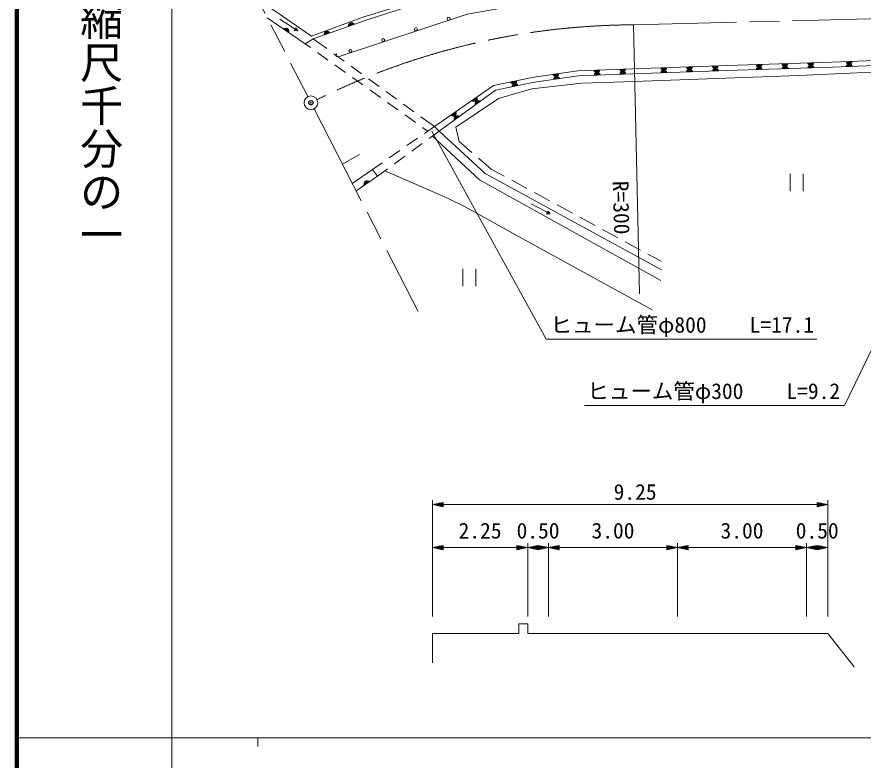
# Model space of a CAD drawing. Units: millimetres, scale not verified. Extents: x 40000 to 680000, y 20000 to 380000.
# Drawn here: x 40000 to 138287, y 202409 to 288794 of the extents above; entities that cross this region are included whole.
import ezdxf
from ezdxf.enums import TextEntityAlignment as Align

# ---------------------------------------------------------------- set-up
doc = ezdxf.new("R2010")
doc.units = ezdxf.units.MM
doc.header["$LTSCALE"] = 1000
doc.header["$PDMODE"] = 32
doc.header["$PDSIZE"] = 500
doc.linetypes.add('CHAIN', pattern=[18.5, 12, -1.5, 3.5, -1.5])
for name, color, linetype, lineweight in [('M-BGD', 7, 'Continuous', 13), ('M-BMK', 2, 'CHAIN', 13), ('M-BMK-SRVR', 3, 'Continuous', 13), ('M-STR-HTXT', 7, 'Continuous', 13), ('M-STR-STRD', 7, 'Continuous', 13), ('M-TTL', 2, 'Continuous', 140), ('M-TTL-BAND', 7, 'Continuous', 13)]:
    doc.layers.add(name, color=color, linetype=linetype, lineweight=lineweight)
doc.layers.add('M-OTRS', color=6, linetype='Continuous')
doc.styles.add('@ＭＳ ゴシック', font='')
doc.styles.add('ＭＳ ゴシック', font='')
doc.styles.get('@ＭＳ ゴシック').set_extended_font_data('@MS Gothic')
doc.styles.get('ＭＳ ゴシック').set_extended_font_data('MS Gothic')

msp = doc.modelspace()

# ---------------------------------------------------------------- linework, layer by layer
at = {"layer": 'M-BGD'}
for p, q in [((67966, 290879), (74223, 286555)), ((73468, 285674), (69082, 288702)), ((70544, 288527), (72639, 287163)), ((72223, 287210), (72427, 287525)), ((72639, 287163), (72223, 287210)), ((72427, 287525), (72639, 287163)), ((74419, 286248), (73468, 285674)), ((75992, 285108), (74419, 286248)), ((73468, 285674), (74083, 285236)), ((74898, 284656), (76120, 283785)), ((78017, 283641), (76802, 284521)), ((76934, 283205), (78156, 282335)), ((80041, 282174), (78826, 283054)), ((78970, 281755), (80192, 280885)), ((82065, 280707), (80851, 281587)), ((81006, 280304), (82228, 279434)), ((84089, 279240), (82875, 280120)), ((83043, 278854), (84264, 277984)), ((86114, 277773), (84899, 278653)), ((85079, 277403), (86301, 276533)), ((88497, 276045), (86923, 277186)), ((87115, 275953), (87730, 275515)), ((87362, 275259), (88497, 276045)), ((87891, 274653), (89053, 275498)), ((88497, 276045), (89053, 275498)), ((85307, 273836), (86540, 274690)), ((91376, 274323), (92855, 273045)), ((83251, 272413), (84484, 273267)), ((85869, 273182), (87082, 274065)), ((83848, 271711), (85061, 272594)), ((93611, 272390), (95090, 271112)), ((81294, 271058), (82429, 271844)), ((81877, 270278), (83039, 271123)), ((95090, 271112), (96610, 270285)), ((129819, 270547), (129819, 268547)), ((131319, 270547), (131319, 268547)), ((97488, 269808), (99246, 268853)), ((100124, 268375), (101881, 267420)), ((99749, 267071), (101952, 265888)), ((102760, 266942), (104517, 265987)), ((101533, 265900), (101710, 266231)), ((101952, 265888), (101533, 265900)), ((101710, 266231), (101952, 265888)), ((105395, 265509), (107153, 264554)), ((108031, 264076), (109788, 263121)), ((110667, 262644), (112424, 261688)), ((113303, 261211), (114823, 260384)), ((91788, 259496), (91788, 257496)), ((93288, 259496), (93288, 257496)), ((88268, 219114), (88268, 232614)), ((88268, 232114), (89518, 232364)), ((88268, 232114), (89518, 231864)), ((88268, 232114), (89518, 232114)), ((89518, 232164), (88518, 232164)), ((89518, 232064), (88518, 232064)), ((88768, 232214), (89518, 232214)), ((88768, 232014), (89518, 232014)), ((89518, 232264), (89018, 232264)), ((89518, 231964), (89018, 231964)), ((89268, 232314), (89518, 232314)), ((89518, 231864), (89518, 232364)), ((89518, 232114), (99330, 232114)), ((99330, 232114), (101745, 232114)), ((101745, 232114), (116730, 232114)), ((116730, 232114), (131716, 232114)), ((131716, 232114), (132952, 232114)), ((134202, 232114), (132952, 232364)), ((132952, 232364), (132952, 231864)), ((133202, 232314), (132952, 232314)), ((132952, 232264), (133452, 232264)), ((133702, 232214), (132952, 232214)), ((132952, 232164), (133952, 232164)), ((134202, 232114), (132952, 231864)), ((134202, 232114), (132952, 232114)), ((132952, 232064), (133952, 232064)), ((133702, 232014), (132952, 232014)), ((132952, 231964), (133452, 231964)), ((134202, 219114), (134202, 232614)), ((89268, 231914), (89518, 231914)), ((133202, 231914), (132952, 231914)), ((88268, 227114), (89518, 227364)), ((88268, 227114), (89518, 226864)), ((88268, 227114), (89518, 227114)), ((89518, 227164), (88518, 227164)), ((89518, 227064), (88518, 227064)), ((88768, 227214), (89518, 227214)), ((89518, 227264), (89018, 227264)), ((89268, 227314), (89518, 227314)), ((89518, 226864), (89518, 227364)), ((89518, 227114), (98080, 227114)), ((99330, 227114), (98080, 227364)), ((98080, 227364), (98080, 226864)), ((98330, 227314), (98080, 227314)), ((98080, 227264), (98580, 227264)), ((98830, 227214), (98080, 227214)), ((98080, 227164), (99080, 227164)), ((99330, 227114), (98080, 226864)), ((99330, 227114), (98080, 227114)), ((98080, 227064), (99080, 227064)), ((99330, 219114), (99330, 227614)), ((99330, 227114), (100580, 227364)), ((99330, 227114), (100580, 226864)), ((99330, 227114), (100580, 227114)), ((100580, 227164), (99580, 227164)), ((100580, 227064), (99580, 227064)), ((99830, 227214), (100580, 227214)), ((100580, 227264), (100080, 227264)), ((100330, 227314), (100580, 227314)), ((101745, 227114), (100495, 227364)), ((100495, 227364), (100495, 226864)), ((100745, 227314), (100495, 227314)), ((100495, 227264), (100995, 227264)), ((101245, 227214), (100495, 227214)), ((100495, 227164), (101495, 227164)), ((101745, 227114), (100495, 226864)), ((101745, 227114), (100495, 227114)), ((100495, 227064), (101495, 227064)), ((100580, 226864), (100580, 227364)), ((101745, 219114), (101745, 227614)), ((101745, 227114), (102995, 227364)), ((101745, 227114), (102995, 226864)), ((101745, 227114), (102995, 227114)), ((102995, 227164), (101995, 227164)), ((102995, 227064), (101995, 227064)), ((102245, 227214), (102995, 227214)), ((102995, 227264), (102495, 227264)), ((102745, 227314), (102995, 227314)), ((102995, 226864), (102995, 227364)), ((102995, 227114), (115480, 227114)), ((116730, 227114), (115480, 227364)), ((115480, 227364), (115480, 226864)), ((115730, 227314), (115480, 227314)), ((115480, 227264), (115980, 227264)), ((116230, 227214), (115480, 227214)), ((115480, 227164), (116480, 227164)), ((116730, 227114), (115480, 226864)), ((116730, 227114), (115480, 227114)), ((115480, 227064), (116480, 227064)), ((116730, 219114), (116730, 227614)), ((116730, 227114), (117980, 227364)), ((116730, 227114), (117980, 226864)), ((116730, 227114), (117980, 227114)), ((117980, 227164), (116980, 227164)), ((117980, 227064), (116980, 227064)), ((117230, 227214), (117980, 227214)), ((117980, 227264), (117480, 227264)), ((117730, 227314), (117980, 227314)), ((117980, 226864), (117980, 227364)), ((117980, 227114), (130466, 227114)), ((131716, 227114), (130466, 227364)), ((130466, 227364), (130466, 226864)), ((130716, 227314), (130466, 227314)), ((130466, 227264), (130966, 227264)), ((131216, 227214), (130466, 227214)), ((130466, 227164), (131466, 227164)), ((131716, 227114), (130466, 226864)), ((131716, 227114), (130466, 227114)), ((130466, 227064), (131466, 227064)), ((131716, 219114), (131716, 227614)), ((131716, 227114), (132966, 227364)), ((131716, 227114), (132966, 226864)), ((131716, 227114), (132966, 227114)), ((132966, 227164), (131966, 227164)), ((132966, 227064), (131966, 227064)), ((132216, 227214), (132966, 227214)), ((132966, 227264), (132466, 227264)), ((132716, 227314), (132966, 227314)), ((134202, 227114), (132952, 227364)), ((132952, 227364), (132952, 226864)), ((133202, 227314), (132952, 227314)), ((132952, 227264), (133452, 227264)), ((133702, 227214), (132952, 227214)), ((132952, 227164), (133952, 227164)), ((134202, 227114), (132952, 226864)), ((134202, 227114), (132952, 227114)), ((132952, 227064), (133952, 227064)), ((132966, 226864), (132966, 227364)), ((88768, 227014), (89518, 227014)), ((89518, 226964), (89018, 226964)), ((89268, 226914), (89518, 226914)), ((98830, 227014), (98080, 227014)), ((98080, 226964), (98580, 226964)), ((98330, 226914), (98080, 226914)), ((99830, 227014), (100580, 227014)), ((100580, 226964), (100080, 226964)), ((100330, 226914), (100580, 226914)), ((101245, 227014), (100495, 227014)), ((100495, 226964), (100995, 226964)), ((100745, 226914), (100495, 226914)), ((102245, 227014), (102995, 227014)), ((102995, 226964), (102495, 226964)), ((102745, 226914), (102995, 226914)), ((116230, 227014), (115480, 227014)), ((115480, 226964), (115980, 226964)), ((115730, 226914), (115480, 226914)), ((117230, 227014), (117980, 227014)), ((117980, 226964), (117480, 226964)), ((117730, 226914), (117980, 226914)), ((131216, 227014), (130466, 227014)), ((130466, 226964), (130966, 226964)), ((130716, 226914), (130466, 226914)), ((132216, 227014), (132966, 227014)), ((132966, 226964), (132466, 226964)), ((132716, 226914), (132966, 226914)), ((133702, 227014), (132952, 227014)), ((132952, 226964), (133452, 226964)), ((133202, 226914), (132952, 226914))]:
    msp.add_line(p, q, dxfattribs=at)
for points in [[(109105, 294707), (108595, 294542), (101626, 293742), (95044, 292951), (91438, 292271), (86941, 290859), (80294, 288815), (74223, 286555)], [(109105, 294707), (108943, 294133), (101678, 293299), (95112, 292509), (91542, 291836), (87021, 290509), (80437, 288392), (74419, 286248)], [(109943, 291330), (98749, 290253), (92309, 289096), (77296, 284163)], [(88497, 276045), (95350, 280817), (100032, 281804), (105163, 282539), (112554, 282799), (123694, 283185), (134709, 283535), (150621, 284145), (161241, 284540), (164757, 279427), (167394, 276440), (171413, 272377), (173709, 270529)], [(173341, 270072), (171019, 271941), (166966, 276039), (164294, 279065), (160941, 283942), (150643, 283559), (134729, 282949), (123713, 282599), (112574, 282213), (105215, 281954), (100134, 281226), (95587, 280268), (89053, 275498)], [(158245, 282817), (143490, 282548), (130879, 281983), (111648, 281284), (105620, 281077), (99826, 280449), (95951, 279328), (90981, 275974), (91376, 274323)], [(114877, 259380), (94372, 270583), (89053, 275498)], [(88263, 274924), (93726, 269856), (114796, 258142)], [(78955, 269445), (81294, 271058), (81877, 270278), (79398, 268581)], [(82717, 270889), (89927, 267753), (92152, 266694), (98341, 263214), (113769, 254747)], [(88268, 213705), (88268, 217114), (98300, 217114), (98300, 218233), (99330, 218233), (99330, 217114), (134202, 217114), (137256, 213243)]]:
    msp.add_lwpolyline(points, dxfattribs=at)
for centre in [(90146, 288596), (86346, 287348), (82546, 286099), (78746, 284850)]:
    msp.add_circle(centre, 175, dxfattribs=at)
for centre, radius, start, end in [((78859, 287773), 354, 28.40254, 190.80772), ((78859, 287773), 283, 30.62658, 188.58368), ((78859, 287773), 212, 34.3729, 184.83735), ((71244, 287143), 354, 334.18166, 136.58684), ((71244, 287143), 283, 336.4057, 134.3628), ((71244, 287143), 212, 340.15202, 130.61647), ((71244, 287143), 142, 347.86375, 122.90474), ((71244, 287143), 100, 358.18142, 112.58708), ((76033, 286766), 354, 28.40254, 190.80772), ((76033, 286766), 283, 30.62658, 188.58368), ((78859, 287773), 142, 42.08463, 177.12562), ((78859, 287773), 100, 52.40229, 166.80796), ((76033, 286766), 212, 34.3729, 184.83735), ((76033, 286766), 142, 42.08463, 177.12562), ((76033, 286766), 100, 52.40229, 166.80796), ((77237, 284342), 188, 108.18854, 288.18854), ((121120, 283150), 354, 190.78029, 353.18547), ((121120, 283150), 283, 193.00433, 350.96143), ((121120, 283150), 212, 196.75065, 347.2151), ((121120, 283150), 142, 204.46238, 339.50337), ((121120, 283150), 100, 214.78005, 329.18571), ((126201, 283319), 354, 190.61645, 353.02163), ((126201, 283319), 283, 192.84049, 350.79759), ((126201, 283319), 212, 196.58682, 347.05127), ((126201, 283319), 142, 204.29855, 339.33954), ((126201, 283319), 100, 214.61621, 329.02187), ((129200, 283414), 354, 190.61645, 353.02163), ((129223, 282720), 354, 10.61645, 173.02163), ((129200, 283414), 283, 192.84049, 350.79759), ((129200, 283414), 212, 196.58682, 347.05127), ((129200, 283414), 142, 204.29855, 339.33954), ((129200, 283414), 100, 214.61621, 329.02187), ((132198, 283509), 354, 190.61645, 353.02163), ((132222, 282815), 354, 10.61645, 173.02163), ((132198, 283509), 283, 192.84049, 350.79759), ((132222, 282815), 283, 12.84049, 170.79759), ((132198, 283509), 212, 196.58682, 347.05127), ((132198, 283509), 142, 204.29855, 339.33954), ((132198, 283509), 100, 214.61621, 329.02187), ((136667, 283664), 354, 190.99257, 353.39775), ((136693, 282970), 354, 10.99257, 173.39775), ((136667, 283664), 283, 193.21661, 351.17371), ((136693, 282970), 283, 13.21661, 171.17371), ((136667, 283664), 212, 196.96293, 347.42738), ((136693, 282970), 212, 16.96293, 167.42738), ((136667, 283664), 142, 204.67466, 339.71565), ((136693, 282970), 142, 24.67466, 159.71565), ((136667, 283664), 100, 214.99232, 329.39799), ((136693, 282970), 100, 34.99232, 149.39799), ((102589, 282225), 354, 196.95556, 359.36074), ((102589, 282225), 283, 199.1796, 357.1367), ((102589, 282225), 212, 202.92592, 353.39037), ((102589, 282225), 142, 210.63765, 345.67864), ((102589, 282225), 100, 220.95532, 335.36098), ((107357, 282671), 354, 190.81306, 353.21824), ((107397, 281977), 354, 10.81306, 173.21824), ((107357, 282671), 283, 193.0371, 350.9942), ((107397, 281977), 283, 13.0371, 170.9942), ((107357, 282671), 212, 196.78342, 347.24787), ((107397, 281977), 212, 16.78342, 167.24787), ((107357, 282671), 142, 204.49515, 339.53614), ((107397, 281977), 142, 24.49515, 159.53614), ((107357, 282671), 100, 214.81281, 329.21848), ((110355, 282776), 354, 190.81306, 353.21824), ((110395, 282083), 354, 10.81306, 173.21824), ((110355, 282776), 283, 193.0371, 350.9942), ((110395, 282083), 283, 13.0371, 170.9942), ((110355, 282776), 212, 196.78342, 347.24787), ((110395, 282083), 212, 16.78342, 167.24787), ((110355, 282776), 142, 204.49515, 339.53614), ((110395, 282083), 142, 24.49515, 159.53614), ((110355, 282776), 100, 214.81281, 329.21848), ((110395, 282083), 100, 34.81281, 149.21848), ((115124, 282943), 354, 190.78029, 353.18547), ((115147, 282248), 354, 10.78029, 173.18547), ((115124, 282943), 283, 193.00433, 350.96143), ((115147, 282248), 283, 13.00433, 170.96143), ((115124, 282943), 212, 196.75065, 347.2151), ((115147, 282248), 212, 16.75065, 167.2151), ((115124, 282943), 142, 204.46238, 339.50337), ((115147, 282248), 142, 24.46238, 159.50337), ((115124, 282943), 100, 214.78005, 329.18571), ((115147, 282248), 100, 34.78005, 149.18571), ((118122, 283046), 354, 190.78029, 353.18547), ((118146, 282352), 354, 10.78029, 173.18547), ((118122, 283046), 283, 193.00433, 350.96143), ((118146, 282352), 283, 13.00433, 170.96143), ((118122, 283046), 212, 196.75065, 347.2151), ((118146, 282352), 212, 16.75065, 167.2151), ((118122, 283046), 142, 204.46238, 339.50337), ((118146, 282352), 142, 24.46238, 159.50337), ((118122, 283046), 100, 214.78005, 329.18571), ((118146, 282352), 100, 34.78005, 149.18571), ((121144, 282456), 354, 10.78029, 173.18547), ((121144, 282456), 283, 13.00433, 170.96143), ((121144, 282456), 212, 16.75065, 167.2151), ((121144, 282456), 142, 24.46238, 159.50337), ((121144, 282456), 100, 34.78005, 149.18571), ((126225, 282625), 354, 10.61645, 173.02163), ((126225, 282625), 283, 12.84049, 170.79759), ((126225, 282625), 212, 16.58682, 167.05127), ((126225, 282625), 142, 24.29855, 159.33954), ((126225, 282625), 100, 34.61621, 149.02187), ((129223, 282720), 283, 12.84049, 170.79759), ((129223, 282720), 212, 16.58682, 167.05127), ((129223, 282720), 142, 24.29855, 159.33954), ((129223, 282720), 100, 34.61621, 149.02187), ((132222, 282815), 212, 16.58682, 167.05127), ((132222, 282815), 142, 24.29855, 159.33954), ((132222, 282815), 100, 34.61621, 149.02187), ((97680, 281364), 354, 200.69713, 3.10231), ((97680, 281364), 283, 202.92117, 0.87827), ((97680, 281364), 212, 206.6675, 357.13195), ((97680, 281364), 142, 214.37923, 349.42022), ((97680, 281364), 100, 224.69689, 339.10255), ((102682, 281537), 354, 16.95556, 179.36074), ((102682, 281537), 283, 19.1796, 177.1367), ((102682, 281537), 212, 22.92592, 173.39037), ((102682, 281537), 142, 30.63765, 165.67864), ((102682, 281537), 100, 40.95532, 155.36098), ((107397, 281977), 100, 34.81281, 149.21848), ((97872, 280694), 354, 20.69713, 183.10231), ((97872, 280694), 283, 22.92117, 180.87827), ((97872, 280694), 212, 26.6675, 177.13195), ((97872, 280694), 142, 34.37923, 169.42022), ((97872, 280694), 100, 44.69689, 159.10255), ((93123, 279333), 354, 223.64826, 26.05344), ((93123, 279333), 283, 225.8723, 23.8294), ((93123, 279333), 212, 229.61862, 20.08307), ((93123, 279333), 142, 237.33035, 12.37134), ((93123, 279333), 100, 247.64802, 2.05368), ((93563, 278724), 354, 44.92578, 207.33095), ((93563, 278724), 283, 47.14981, 205.10692), ((93563, 278724), 212, 50.89614, 201.36059), ((93563, 278724), 142, 58.60787, 193.64886), ((93563, 278724), 100, 68.92553, 183.3312), ((90661, 277619), 354, 223.64826, 26.05344), ((90661, 277619), 283, 225.8723, 23.8294), ((90661, 277619), 212, 229.61862, 20.08307), ((90661, 277619), 142, 237.33035, 12.37134), ((90661, 277619), 100, 247.64802, 2.05368), ((91140, 276955), 354, 44.92578, 207.33095), ((91140, 276955), 283, 47.14981, 205.10692), ((91140, 276955), 212, 50.89614, 201.36059), ((91140, 276955), 142, 58.60787, 193.64886), ((91140, 276955), 100, 68.92553, 183.3312), ((80668, 269385), 354, 43.19157, 205.59675), ((80668, 269385), 283, 45.41561, 203.37271), ((80668, 269385), 212, 49.16194, 199.62638), ((80668, 269385), 142, 56.87367, 191.91465), ((80668, 269385), 100, 67.19133, 181.59699)]:
    msp.add_arc(centre, radius, start, end, dxfattribs=at)
at = {"layer": 'M-BMK'}
for p, q in [((63348, 299886), (73784, 279532)), ((111603, 287873), (155691, 289000)), ((74514, 278108), (86594, 254545))]:
    msp.add_line(p, q, dxfattribs=at)
msp.add_arc((111907, 204612), 83262, 90.20886, 116.4172, dxfattribs=at)
at = {"layer": 'M-BMK-SRVR'}
msp.add_line((111603, 287873), (112302, 256617), dxfattribs=at)
msp.add_circle((74149, 278820), 800, dxfattribs=at)
at = {"layer": 'M-OTRS'}
msp.add_point((74149, 278820), dxfattribs=at)
at = {"layer": 'M-STR-HTXT'}
for p, q in [((157465, 287921), (136135, 243629)), ((88210, 275516), (101458, 251334)), ((101458, 251334), (132908, 251334)), ((136135, 243629), (105935, 243629))]:
    msp.add_line(p, q, dxfattribs=at)
at = {"layer": 'M-STR-STRD'}
msp.add_line((77813, 271673), (79796, 272789), dxfattribs=at)
at = {"layer": 'M-TTL'}
msp.add_line((40000, 380000), (40000, 20000), dxfattribs=at)
at = {"layer": 'M-TTL-BAND'}
for p, q in [((58000, 370000), (58000, 20000)), ((40000, 205000), (579000, 205000)), ((68000, 205000), (68000, 204000))]:
    msp.add_line(p, q, dxfattribs=at)

# ---------------------------------------------------------------- texts
at = {"layer": 'M-BGD', "style": 'ＭＳ ゴシック'}
for s, p in [('9.25', (111809, 232114)), ('2.25', (93799, 227614)), ('0.50', (100537, 227614)), ('3.00', (109237, 227614)), ('3.00', (124223, 227614)), ('0.50', (132959, 227614))]:
    msp.add_text(s, height=1833, dxfattribs=at).set_placement(p, align=Align.BOTTOM_CENTER)
at = {"layer": 'M-BMK-SRVR', "style": 'ＭＳ ゴシック'}
msp.add_text('R=300', height=1833, rotation=271.592, dxfattribs=at).set_placement((110114, 269743), align=Align.MIDDLE_LEFT)
at = {"layer": 'M-STR-HTXT', "style": 'ＭＳ ゴシック'}
for s, p in [('ヒューム管φ800\u3000\u3000L=17.1', (117283, 251534)), ('ヒューム管φ300\u3000\u3000L=9.2', (120935, 243829))]:
    msp.add_text(s, height=1833, dxfattribs=at).set_placement(p, align=Align.BOTTOM_CENTER)
at = {"layer": 'M-TTL-BAND', "style": '@ＭＳ ゴシック'}
msp.add_text('縮尺千分の一', height=3666, rotation=270, dxfattribs=at).set_placement((49777, 261030), align=Align.MIDDLE_RIGHT)

doc.saveas('drawing.dxf')
